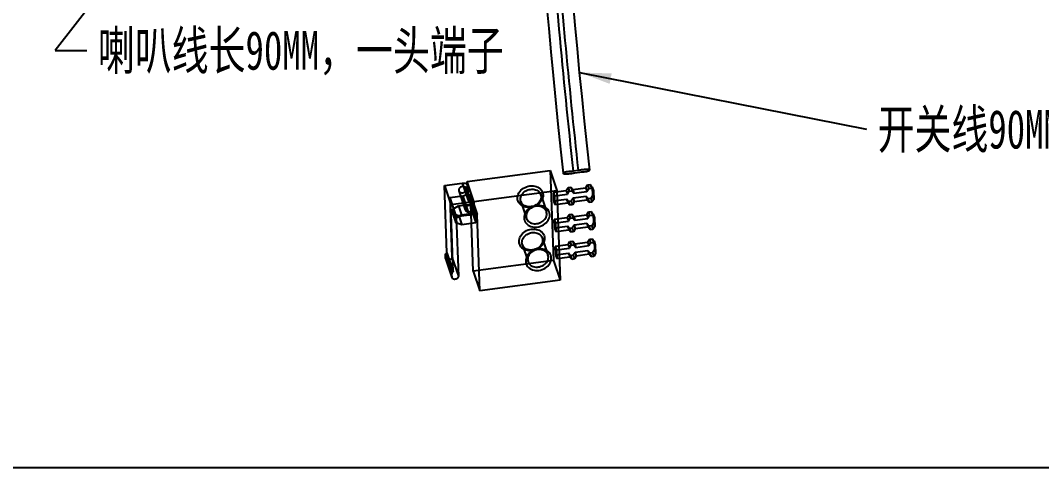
# Model space of a CAD drawing. Header units: millimetres. Extents: x 0 to 420, y 0 to 297.
# Drawn here: x 309.5 to 367.6, y 183.8 to 209.2 of the extents above; entities that cross this region are included whole.
import ezdxf

# ---------------------------------------------------------------- set-up
doc = ezdxf.new("R2010")
doc.units = ezdxf.units.MM
doc.header["$LTSCALE"] = 23.1
doc.layers.get('0').update_dxf_attribs({"linetype": 'CONTINUOUS'})
doc.styles.get("Standard").update_dxf_attribs({"font": 'txt', "width": 0.7})
doc.dimstyles.get("Standard").update_dxf_attribs({"dimtxt": 2.2, "dimasz": 1.8, "dimexe": 1.5, "dimexo": 0.5, "dimtad": 1, "dimdec": 1, "dimzin": 0, "dimdsep": 46, "dimtxsty": 'Standard', "dimblk": '_FILLED', "dimcen": 0.09, "dimclrt": 5, "dimazin": 0, "dimtp": 0.01, "dimtm": 0.01, "dimtfac": 1, "dimtdec": 1, "dimtofl": 0, "dimtmove": 0, "dimatfit": 3, "dimldrblk": '_FILLED', "dimfxl": 1, "dimtolj": 1, "dimtzin": 0, "dimarcsym": 0})

# ---------------------------------------------------------------- blocks, each defined once
blk = doc.blocks.new('_FILLED')
at = {"color": 0, "linetype": 'ByBlock'}
blk.add_solid([(0, 0), (-1, 0.167), (-1, -0.167)], dxfattribs=at)

msp = doc.modelspace()

# ---------------------------------------------------------------- linework, layer by layer
at = {"color": 9, "linetype": 'Continuous'}
for p, q in [((334.905, 200.029), (339.624, 200.655)), ((339.624, 200.655), (340.002, 199.531)), ((339.624, 200.655), (339.808, 195.542)), ((341.218, 200.653), (340.935, 200.615)), ((341.022, 200.535), (341.305, 200.572)), ((333.608, 199.804), (334.624, 199.939)), ((334.624, 199.939), (334.988, 198.856)), ((335.283, 198.905), (334.905, 200.029)), ((334.933, 199.26), (334.905, 200.029)), ((333.608, 199.804), (333.972, 198.722)), ((333.746, 195.98), (333.608, 199.804)), ((334.43, 199.5), (334.794, 198.417)), ((334.845, 199.639), (335.209, 198.556)), ((334.916, 199.888), (335.28, 198.805)), ((334.916, 199.888), (334.936, 199.328)), ((335.283, 198.905), (340.002, 199.531)), ((339.806, 199.427), (340.543, 199.525)), ((339.806, 199.427), (339.876, 199.219)), ((339.806, 199.427), (339.824, 198.934)), ((340.002, 199.531), (340.186, 194.418)), ((340.543, 199.525), (340.643, 199.693)), ((340.543, 199.525), (340.613, 199.317)), ((340.613, 199.317), (340.713, 199.485)), ((340.643, 199.693), (340.799, 199.714)), ((340.643, 199.693), (340.713, 199.485)), ((340.713, 199.485), (340.869, 199.505)), ((340.799, 199.714), (340.911, 199.574)), ((340.799, 199.714), (340.869, 199.505)), ((340.869, 199.505), (340.981, 199.365)), ((340.911, 199.574), (341.647, 199.671)), ((340.911, 199.574), (340.981, 199.365)), ((340.981, 199.365), (341.717, 199.463)), ((341.647, 199.671), (341.748, 199.84)), ((341.647, 199.671), (341.717, 199.463)), ((341.717, 199.463), (341.818, 199.631)), ((341.748, 199.84), (341.904, 199.86)), ((341.748, 199.84), (341.818, 199.631)), ((341.818, 199.631), (341.974, 199.652)), ((341.904, 199.86), (342.016, 199.72)), ((341.904, 199.86), (341.974, 199.652)), ((341.974, 199.652), (342.086, 199.512)), ((342.016, 199.72), (342.086, 199.512)), ((342.016, 199.72), (342.033, 199.227)), ((342.086, 199.512), (342.103, 199.019)), ((334.651, 199.2), (333.914, 199.102)), ((333.914, 199.102), (334.278, 198.019)), ((333.914, 199.102), (334.036, 195.731)), ((333.972, 198.722), (334.988, 198.856)), ((334.651, 199.2), (335.015, 198.117)), ((335.086, 199.281), (334.933, 199.26)), ((335.311, 198.136), (334.933, 199.26)), ((334.936, 199.328), (335.3, 198.245)), ((335.086, 199.281), (335.464, 198.156)), ((335.242, 194.937), (335.086, 199.281)), ((335.28, 198.805), (335.3, 198.245)), ((335.311, 198.136), (335.283, 198.905)), ((337.951, 198.904), (338.276, 197.938)), ((339.089, 199.287), (339.414, 198.32)), ((339.824, 198.934), (340.56, 199.032)), ((339.824, 198.934), (339.894, 198.726)), ((339.876, 199.219), (340.613, 199.317)), ((339.876, 199.219), (339.894, 198.726)), ((339.894, 198.726), (340.63, 198.824)), ((340.672, 198.892), (340.56, 199.032)), ((340.56, 199.032), (340.63, 198.824)), ((340.742, 198.684), (340.63, 198.824)), ((340.828, 198.913), (340.672, 198.892)), ((340.672, 198.892), (340.742, 198.684)), ((340.929, 199.081), (340.828, 198.913)), ((340.828, 198.913), (340.898, 198.705)), ((340.999, 198.873), (340.898, 198.705)), ((341.665, 199.179), (340.929, 199.081)), ((340.929, 199.081), (340.999, 198.873)), ((341.735, 198.97), (340.999, 198.873)), ((341.777, 199.039), (341.665, 199.179)), ((341.665, 199.179), (341.735, 198.97)), ((341.847, 198.83), (341.735, 198.97)), ((341.932, 199.059), (341.777, 199.039)), ((341.777, 199.039), (341.847, 198.83)), ((342.002, 198.851), (341.847, 198.83)), ((342.033, 199.227), (341.932, 199.059)), ((341.932, 199.059), (342.002, 198.851)), ((342.103, 199.019), (342.002, 198.851)), ((342.033, 199.227), (342.103, 199.019)), ((334.11, 194.897), (333.972, 198.722)), ((334.084, 198.458), (334.404, 198.642)), ((334.084, 198.458), (334.253, 197.954)), ((334.094, 198.179), (334.084, 198.458)), ((334.404, 198.642), (335.198, 198.747)), ((334.404, 198.642), (334.573, 198.138)), ((334.573, 198.138), (335.368, 198.243)), ((335.198, 198.747), (335.368, 198.243)), ((335.198, 198.747), (335.218, 198.186)), ((335.368, 198.243), (335.388, 197.682)), ((340.898, 198.705), (340.742, 198.684)), ((341.703, 198.131), (341.803, 198.299)), ((341.803, 198.299), (341.959, 198.32)), ((341.803, 198.299), (341.873, 198.091)), ((341.959, 198.32), (342.071, 198.18)), ((341.959, 198.32), (342.029, 198.112)), ((334.424, 198.081), (334.094, 198.179)), ((334.094, 198.179), (334.263, 197.675)), ((334.253, 197.954), (334.573, 198.138)), ((334.263, 197.675), (334.253, 197.954)), ((334.594, 197.577), (334.263, 197.675)), ((335.015, 198.117), (334.278, 198.019)), ((334.278, 198.019), (334.4, 194.648)), ((335.218, 198.186), (334.424, 198.081)), ((334.424, 198.081), (334.594, 197.577)), ((335.388, 197.682), (334.594, 197.577)), ((335.218, 198.186), (335.388, 197.682)), ((335.464, 198.156), (335.311, 198.136)), ((335.62, 193.812), (335.464, 198.156)), ((339.861, 197.887), (340.598, 197.985)), ((339.861, 197.887), (339.931, 197.679)), ((339.861, 197.887), (339.879, 197.394)), ((339.931, 197.679), (340.668, 197.777)), ((339.931, 197.679), (339.949, 197.186)), ((340.598, 197.985), (340.699, 198.153)), ((340.598, 197.985), (340.668, 197.777)), ((340.668, 197.777), (340.769, 197.945)), ((340.699, 198.153), (340.854, 198.174)), ((340.699, 198.153), (340.769, 197.945)), ((340.769, 197.945), (340.924, 197.965)), ((340.854, 198.174), (340.966, 198.034)), ((340.854, 198.174), (340.924, 197.965)), ((340.924, 197.965), (341.036, 197.825)), ((340.966, 198.034), (341.703, 198.131)), ((340.966, 198.034), (341.036, 197.825)), ((341.72, 197.639), (340.984, 197.541)), ((341.036, 197.825), (341.773, 197.923)), ((341.703, 198.131), (341.773, 197.923)), ((341.832, 197.499), (341.72, 197.639)), ((341.72, 197.639), (341.79, 197.43)), ((341.773, 197.923), (341.873, 198.091)), ((341.873, 198.091), (342.029, 198.112)), ((342.089, 197.687), (341.988, 197.519)), ((342.029, 198.112), (342.141, 197.972)), ((342.071, 198.18), (342.141, 197.972)), ((342.071, 198.18), (342.089, 197.687)), ((342.089, 197.687), (342.159, 197.479)), ((342.141, 197.972), (342.159, 197.479)), ((339.879, 197.394), (340.616, 197.492)), ((339.879, 197.394), (339.949, 197.186)), ((339.949, 197.186), (340.686, 197.284)), ((340.728, 197.352), (340.616, 197.492)), ((340.616, 197.492), (340.686, 197.284)), ((340.798, 197.144), (340.686, 197.284)), ((340.883, 197.373), (340.728, 197.352)), ((340.728, 197.352), (340.798, 197.144)), ((340.953, 197.164), (340.798, 197.144)), ((340.984, 197.541), (340.883, 197.373)), ((340.883, 197.373), (340.953, 197.164)), ((341.054, 197.333), (340.953, 197.164)), ((340.984, 197.541), (341.054, 197.333)), ((341.79, 197.43), (341.054, 197.333)), ((341.902, 197.29), (341.79, 197.43)), ((341.988, 197.519), (341.832, 197.499)), ((341.832, 197.499), (341.902, 197.29)), ((342.058, 197.311), (341.902, 197.29)), ((341.988, 197.519), (342.058, 197.311)), ((342.159, 197.479), (342.058, 197.311)), ((339.178, 196.822), (339.502, 195.856)), ((340.653, 196.445), (340.754, 196.613)), ((340.754, 196.613), (340.91, 196.633)), ((340.754, 196.613), (340.824, 196.405)), ((340.91, 196.633), (341.022, 196.494)), ((340.91, 196.633), (340.98, 196.425)), ((341.022, 196.494), (341.758, 196.591)), ((341.022, 196.494), (341.092, 196.285)), ((341.758, 196.591), (341.859, 196.759)), ((341.758, 196.591), (341.828, 196.383)), ((341.828, 196.383), (341.929, 196.551)), ((341.859, 196.759), (342.014, 196.78)), ((341.859, 196.759), (341.929, 196.551)), ((341.929, 196.551), (342.084, 196.572)), ((342.014, 196.78), (342.126, 196.64)), ((342.014, 196.78), (342.084, 196.572)), ((342.084, 196.572), (342.196, 196.432)), ((342.126, 196.64), (342.196, 196.432)), ((342.126, 196.64), (342.144, 196.147)), ((333.746, 195.98), (334.11, 194.897)), ((338.04, 196.44), (338.365, 195.474)), ((339.917, 196.347), (340.653, 196.445)), ((339.917, 196.347), (339.987, 196.139)), ((339.917, 196.347), (339.935, 195.854)), ((339.935, 195.854), (340.671, 195.952)), ((339.987, 196.139), (340.723, 196.236)), ((339.987, 196.139), (340.005, 195.646)), ((340.653, 196.445), (340.723, 196.236)), ((340.783, 195.812), (340.671, 195.952)), ((340.671, 195.952), (340.741, 195.744)), ((340.723, 196.236), (340.824, 196.405)), ((340.824, 196.405), (340.98, 196.425)), ((341.039, 196.001), (340.939, 195.833)), ((340.98, 196.425), (341.092, 196.285)), ((341.776, 196.098), (341.039, 196.001)), ((341.039, 196.001), (341.109, 195.793)), ((341.092, 196.285), (341.828, 196.383)), ((341.846, 195.89), (341.109, 195.793)), ((341.888, 195.959), (341.776, 196.098)), ((341.776, 196.098), (341.846, 195.89)), ((341.958, 195.75), (341.846, 195.89)), ((342.043, 195.979), (341.888, 195.959)), ((341.888, 195.959), (341.958, 195.75)), ((342.144, 196.147), (342.043, 195.979)), ((342.043, 195.979), (342.113, 195.771)), ((342.214, 195.939), (342.113, 195.771)), ((342.144, 196.147), (342.214, 195.939)), ((342.196, 196.432), (342.214, 195.939)), ((333.662, 195.837), (334.026, 194.754)), ((333.668, 195.683), (333.662, 195.837)), ((333.668, 195.683), (334.032, 194.6)), ((333.674, 195.647), (334.038, 194.564)), ((334.036, 195.731), (334.4, 194.648)), ((339.808, 195.542), (335.242, 194.937)), ((339.808, 195.542), (340.186, 194.418)), ((339.935, 195.854), (340.005, 195.646)), ((340.005, 195.646), (340.741, 195.744)), ((340.853, 195.604), (340.741, 195.744)), ((340.939, 195.833), (340.783, 195.812)), ((340.783, 195.812), (340.853, 195.604)), ((341.009, 195.624), (340.853, 195.604)), ((340.939, 195.833), (341.009, 195.624)), ((341.109, 195.793), (341.009, 195.624)), ((342.113, 195.771), (341.958, 195.75)), ((334.032, 194.6), (334.026, 194.754)), ((335.242, 194.937), (335.62, 193.812)), ((340.186, 194.418), (335.62, 193.812))]:
    msp.add_line(p, q, dxfattribs=at)
msp.add_line((210, 183.754), (414.085, 183.754))
for points in [[(339.422, 210.066), (339.54, 208.75), (339.664, 207.414), (339.793, 206.061), (339.929, 204.688), (340.07, 203.293), (340.218, 201.88), (340.365, 200.503)], [(341.875, 200.685), (341.727, 202.06), (341.58, 203.472), (341.439, 204.865), (341.303, 206.237), (341.174, 207.589), (341.05, 208.922), (340.932, 210.237)]]:
    msp.add_lwpolyline(points, dxfattribs=at)
for points, knots in [([(338.83, 229.856), (338.879, 227.677), (339.05, 223.159), (339.488, 216.107), (340.116, 208.537), (340.643, 203.309), (340.935, 200.615)], [0, 0, 0, 0, 0.222951, 0.462472, 0.722835, 1, 1, 1, 1]), ([(339.172, 227.721), (339.238, 225.683), (339.429, 221.471), (339.866, 214.917), (340.462, 207.932), (340.95, 203.121), (341.218, 200.653)], [0, 0, 0, 0, 0.225379, 0.465759, 0.725669, 1, 1, 1, 1]), ([(340.935, 200.615), (340.872, 200.615), (340.744, 200.607), (340.591, 200.586), (340.481, 200.561), (340.427, 200.545), (340.394, 200.531), (340.377, 200.521), (340.365, 200.51), (340.365, 200.503)], [0, 0, 0, 0, 0.320073, 0.647734, 0.785724, 0.893462, 0.933874, 0.96472, 1, 1, 1, 1]), ([(340.365, 200.503), (340.366, 200.495), (340.385, 200.486), (340.408, 200.48), (340.452, 200.474), (340.521, 200.471), (340.618, 200.473), (340.725, 200.481), (340.862, 200.498), (340.961, 200.517), (341.022, 200.535)], [0, 0, 0, 0, 0.037056, 0.070919, 0.115458, 0.233482, 0.381752, 0.54728, 0.71532, 1, 1, 1, 1]), ([(341.875, 200.685), (341.874, 200.693), (341.856, 200.702), (341.832, 200.707), (341.788, 200.714), (341.719, 200.717), (341.623, 200.715), (341.515, 200.707), (341.378, 200.689), (341.279, 200.671), (341.218, 200.653)], [0, 0, 0, 0, 0.037056, 0.070919, 0.115458, 0.233482, 0.381752, 0.54728, 0.71532, 1, 1, 1, 1]), ([(341.305, 200.572), (341.368, 200.573), (341.496, 200.581), (341.649, 200.602), (341.759, 200.627), (341.813, 200.643), (341.846, 200.657), (341.864, 200.667), (341.875, 200.678), (341.875, 200.685)], [0, 0, 0, 0, 0.320073, 0.647734, 0.785724, 0.893462, 0.933874, 0.96472, 1, 1, 1, 1]), ([(334.624, 199.939), (334.679, 199.946), (334.781, 199.945), (334.877, 199.91), (334.916, 199.888)], [0, 0, 0, 0, 0.549944, 1, 1, 1, 1]), ([(334.631, 199.749), (334.56, 199.74), (334.42, 199.67), (334.42, 199.419), (334.578, 199.381), (334.644, 199.39)], [0, 0, 0, 0, 0.36213, 0.663964, 1, 1, 1, 1]), ([(334.644, 199.39), (334.715, 199.4), (334.856, 199.47), (334.856, 199.72), (334.697, 199.758), (334.631, 199.749)], [0, 0, 0, 0, 0.36213, 0.663964, 1, 1, 1, 1]), ([(338.516, 198.565), (338.395, 198.549), (338.153, 198.565), (337.851, 198.755), (337.727, 199.082), (337.832, 199.423), (338.101, 199.68), (338.345, 199.768), (338.472, 199.784)], [0, 0, 0, 0, 0.174715, 0.334276, 0.48383, 0.641428, 0.81656, 1, 1, 1, 1]), ([(338.538, 198.603), (338.44, 198.59), (338.244, 198.603), (338.001, 198.757), (337.901, 199.021), (337.986, 199.296), (338.203, 199.504), (338.4, 199.575), (338.502, 199.588)], [0, 0, 0, 0, 0.17573, 0.334476, 0.483685, 0.641383, 0.81642, 1, 1, 1, 1]), ([(338.472, 199.784), (338.593, 199.8), (338.834, 199.784), (339.136, 199.595), (339.26, 199.267), (339.155, 198.926), (338.886, 198.669), (338.642, 198.581), (338.516, 198.565)], [0, 0, 0, 0, 0.174715, 0.334276, 0.48383, 0.641428, 0.81656, 1, 1, 1, 1]), ([(338.502, 199.588), (338.601, 199.601), (338.796, 199.588), (339.039, 199.434), (339.14, 199.17), (339.055, 198.894), (338.838, 198.687), (338.641, 198.616), (338.538, 198.603)], [0, 0, 0, 0, 0.17573, 0.334476, 0.483685, 0.641383, 0.81642, 1, 1, 1, 1]), ([(334.936, 199.328), (334.9, 199.296), (334.81, 199.238), (334.707, 199.207), (334.651, 199.2)], [0, 0, 0, 0, 0.461795, 1, 1, 1, 1]), ([(334.988, 198.856), (335.043, 198.864), (335.145, 198.862), (335.241, 198.827), (335.28, 198.805)], [0, 0, 0, 0, 0.549944, 1, 1, 1, 1]), ([(334.995, 198.666), (334.924, 198.657), (334.784, 198.587), (334.784, 198.337), (334.942, 198.298), (335.008, 198.307)], [0, 0, 0, 0, 0.36213, 0.663964, 1, 1, 1, 1]), ([(335.008, 198.307), (335.079, 198.317), (335.22, 198.387), (335.22, 198.637), (335.061, 198.675), (334.995, 198.666)], [0, 0, 0, 0, 0.36213, 0.663964, 1, 1, 1, 1]), ([(335.3, 198.245), (335.264, 198.213), (335.174, 198.155), (335.071, 198.125), (335.015, 198.117)], [0, 0, 0, 0, 0.461795, 1, 1, 1, 1]), ([(338.85, 198.66), (338.723, 198.643), (338.479, 198.556), (338.21, 198.299), (338.105, 197.958), (338.229, 197.63), (338.531, 197.44), (338.773, 197.424), (338.894, 197.44)], [0, 0, 0, 0, 0.18344, 0.358572, 0.51617, 0.665724, 0.825285, 1, 1, 1, 1]), ([(338.827, 198.622), (338.725, 198.608), (338.528, 198.538), (338.31, 198.33), (338.226, 198.055), (338.326, 197.79), (338.569, 197.637), (338.765, 197.623), (338.863, 197.636)], [0, 0, 0, 0, 0.18358, 0.358617, 0.516315, 0.665524, 0.82427, 1, 1, 1, 1]), ([(338.863, 197.636), (338.965, 197.65), (339.162, 197.72), (339.38, 197.928), (339.464, 198.204), (339.364, 198.468), (339.121, 198.622), (338.926, 198.635), (338.827, 198.622)], [0, 0, 0, 0, 0.18358, 0.358617, 0.516315, 0.665524, 0.82427, 1, 1, 1, 1]), ([(338.894, 197.44), (339.02, 197.457), (339.264, 197.544), (339.533, 197.801), (339.638, 198.142), (339.514, 198.47), (339.212, 198.66), (338.971, 198.676), (338.85, 198.66)], [0, 0, 0, 0, 0.18344, 0.358572, 0.51617, 0.665724, 0.825285, 1, 1, 1, 1]), ([(338.604, 196.101), (338.483, 196.085), (338.242, 196.101), (337.94, 196.29), (337.816, 196.618), (337.921, 196.959), (338.19, 197.216), (338.433, 197.303), (338.56, 197.32)], [0, 0, 0, 0, 0.174715, 0.334276, 0.48383, 0.641428, 0.81656, 1, 1, 1, 1]), ([(338.627, 196.138), (338.528, 196.125), (338.333, 196.139), (338.09, 196.293), (337.99, 196.557), (338.074, 196.832), (338.292, 197.04), (338.489, 197.11), (338.591, 197.124)], [0, 0, 0, 0, 0.17573, 0.334476, 0.483685, 0.641383, 0.81642, 1, 1, 1, 1]), ([(338.56, 197.32), (338.681, 197.336), (338.923, 197.32), (339.224, 197.13), (339.349, 196.803), (339.244, 196.462), (338.975, 196.205), (338.731, 196.117), (338.604, 196.101)], [0, 0, 0, 0, 0.174715, 0.334276, 0.48383, 0.641428, 0.81656, 1, 1, 1, 1]), ([(338.591, 197.124), (338.689, 197.137), (338.885, 197.124), (339.128, 196.97), (339.228, 196.706), (339.143, 196.43), (338.926, 196.223), (338.729, 196.152), (338.627, 196.138)], [0, 0, 0, 0, 0.17573, 0.334476, 0.483685, 0.641383, 0.81642, 1, 1, 1, 1]), ([(333.662, 195.837), (333.661, 195.854), (333.668, 195.892), (333.698, 195.942), (333.729, 195.969), (333.746, 195.98)], [0, 0, 0, 0, 0.311207, 0.644635, 1, 1, 1, 1]), ([(338.938, 196.196), (338.811, 196.179), (338.568, 196.092), (338.299, 195.835), (338.194, 195.494), (338.318, 195.166), (338.62, 194.976), (338.861, 194.96), (338.982, 194.976)], [0, 0, 0, 0, 0.18344, 0.358572, 0.51617, 0.665724, 0.825285, 1, 1, 1, 1]), ([(338.916, 196.158), (338.813, 196.144), (338.616, 196.074), (338.399, 195.866), (338.314, 195.591), (338.415, 195.326), (338.658, 195.172), (338.853, 195.159), (338.951, 195.172)], [0, 0, 0, 0, 0.18358, 0.358617, 0.516315, 0.665524, 0.82427, 1, 1, 1, 1]), ([(338.951, 195.172), (339.054, 195.186), (339.251, 195.256), (339.468, 195.464), (339.553, 195.74), (339.453, 196.004), (339.21, 196.158), (339.014, 196.171), (338.916, 196.158)], [0, 0, 0, 0, 0.18358, 0.358617, 0.516315, 0.665524, 0.82427, 1, 1, 1, 1]), ([(338.982, 194.976), (339.109, 194.993), (339.353, 195.08), (339.622, 195.337), (339.727, 195.678), (339.602, 196.006), (339.301, 196.196), (339.059, 196.212), (338.938, 196.196)], [0, 0, 0, 0, 0.18344, 0.358572, 0.51617, 0.665724, 0.825285, 1, 1, 1, 1]), ([(334.036, 195.731), (334.038, 195.675), (333.956, 195.56), (333.767, 195.525), (333.669, 195.631), (333.668, 195.683)], [0, 0, 0, 0, 0.332433, 0.696199, 1, 1, 1, 1]), ([(334.026, 194.754), (334.025, 194.771), (334.032, 194.809), (334.062, 194.859), (334.093, 194.886), (334.11, 194.897)], [0, 0, 0, 0, 0.311207, 0.644635, 1, 1, 1, 1]), ([(334.4, 194.648), (334.402, 194.592), (334.32, 194.477), (334.131, 194.442), (334.033, 194.548), (334.032, 194.6)], [0, 0, 0, 0, 0.332433, 0.696199, 1, 1, 1, 1])]:
    msp.add_open_spline(points, degree=3, knots=knots, dxfattribs=at)
at = {"color": 7, "linetype": 'Continuous'}
for points, knots in [([(295.38, 205.145), (296.306, 205.757), (297.66, 206.593), (299.431, 207.591), (300.609, 208.231), (301.738, 208.842), (302.652, 209.368), (303.359, 209.825), (304.016, 210.292), (304.775, 210.914), (305.645, 211.764), (306.557, 212.792), (307.588, 214.089), (308.785, 215.708), (310.214, 217.669), (311.589, 219.49), (312.85, 221.049), (313.863, 222.229), (314.898, 223.35), (315.61, 224.056), (315.969, 224.397)], [0, 0, 0, 0, 0.116493, 0.166852, 0.213324, 0.257205, 0.301614, 0.32386, 0.345543, 0.386213, 0.426664, 0.473071, 0.530327, 0.600505, 0.68436, 0.78495, 0.839916, 0.894748, 0.948116, 1, 1, 1, 1]), ([(295.565, 204.845), (296.486, 205.456), (297.836, 206.288), (299.601, 207.283), (300.778, 207.923), (301.91, 208.535), (302.828, 209.063), (303.541, 209.524), (304.207, 209.997), (304.977, 210.626), (305.859, 211.487), (306.781, 212.523), (307.818, 213.827), (309.016, 215.447), (310.441, 217.403), (311.808, 219.215), (313.061, 220.766), (314.065, 221.939), (315.091, 223.053), (315.796, 223.756), (316.151, 224.094)], [0, 0, 0, 0, 0.116032, 0.16627, 0.212707, 0.256659, 0.301321, 0.32379, 0.345743, 0.38702, 0.428035, 0.474924, 0.532525, 0.602806, 0.686439, 0.786466, 0.841088, 0.895604, 0.948563, 1, 1, 1, 1])]:
    msp.add_open_spline(points, degree=3, knots=knots, dxfattribs=at)

# ---------------------------------------------------------------- texts
at = {"color": 5, "char_height": 2.2, "attachment_point": 1}
for s, insert in [('{\\fSimSun|b0|i0|c134|p2;喇叭线长90MM，一头端子}', (313.883, 208.597)), ('{\\fSimSun|b0|i0|c134|p2;开关线90MM，一头端子}', (358.262, 204.111))]:
    msp.add_mtext(s, dxfattribs=dict(at, insert=insert))

# ---------------------------------------------------------------- leaders
at = {"annotation_type": 0, "has_hookline": 1}
for points, hookline_direction, text_width in [([(323.842, 223.458), (311.458, 207.497), (313.258, 207.497)], 0, 23.96), ([(341.303, 206.237), (357.637, 203.011)], 1, 21.827)]:
    msp.add_leader(points, dimstyle='Standard', override={"dimgap": 0.625, "dimtad": 0}, dxfattribs=dict(at, hookline_direction=hookline_direction, text_width=text_width))

doc.saveas('drawing.dxf')
